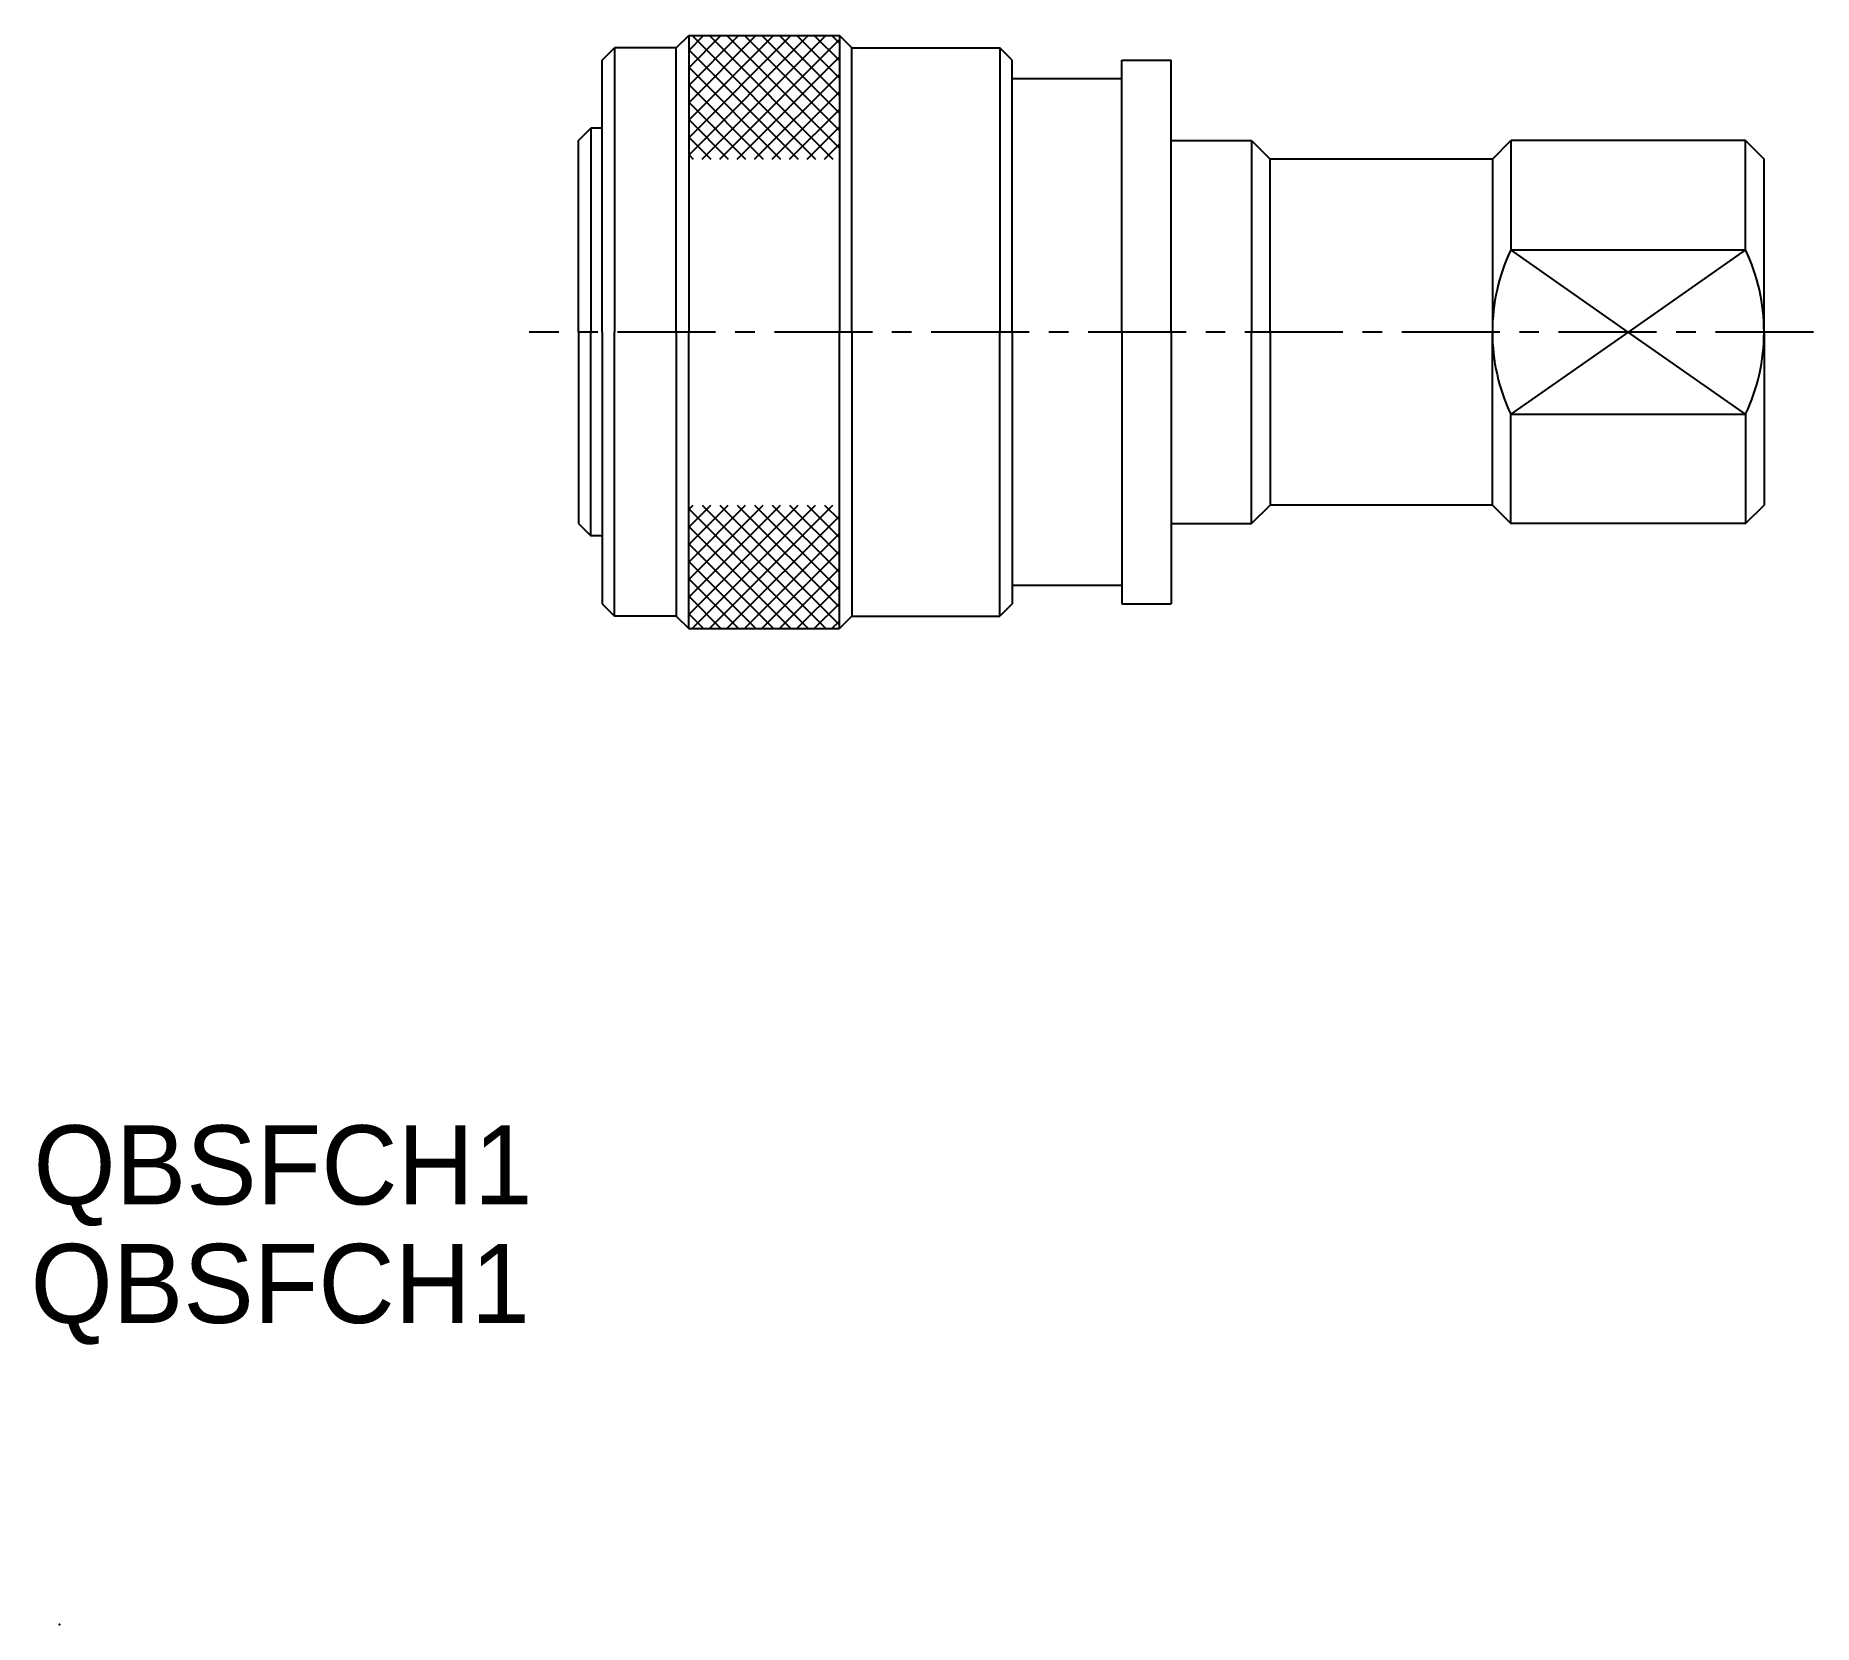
# Model space of a CAD drawing. Extents: x -75.2 to -3.2, y -52.5 to 11.8.
import ezdxf

# ---------------------------------------------------------------- set-up
doc = ezdxf.new("R2010")
doc.units = 0
doc.header["$LTSCALE"] = 0.125
doc.header["$PDSIZE"] = 1
doc.linetypes.add('CENTER', pattern=[50.8, 31.75, -6.35, 6.35, -6.35])
doc.layers.get('0').update_dxf_attribs({"linetype": 'CONTINUOUS'})
doc.layers.add('CENTER', color=1, linetype='CENTER')

msp = doc.modelspace()

# ---------------------------------------------------------------- linework, layer by layer
at = {"color": 7, "linetype": 'CONTINUOUS'}
for p, q in [((-49.28, 11.301), (-48.78, 11.801)), ((-48.78, 11.801), (-42.68, 11.801)), ((-48.78, 11.801), (-48.78, -0.199)), ((-42.18, 11.301), (-42.68, 11.801)), ((-42.68, 11.801), (-42.68, -0.199)), ((-52.28, 10.801), (-51.78, 11.301)), ((-52.28, -0.199), (-52.28, 10.801)), ((-49.28, 11.301), (-51.78, 11.301)), ((-51.78, 11.301), (-51.78, -0.199)), ((-49.28, -0.199), (-49.28, 11.301)), ((-42.18, 11.301), (-36.18, 11.301)), ((-42.18, -0.199), (-42.18, 11.301)), ((-35.68, 10.801), (-36.18, 11.301)), ((-36.18, 11.301), (-36.18, -0.199)), ((-35.68, -0.199), (-35.68, 10.801)), ((-31.242, 10.801), (-29.242, 10.801)), ((-31.242, -0.199), (-31.242, 10.801)), ((-29.242, -0.199), (-29.242, 10.801)), ((-31.242, 10.051), (-35.68, 10.051)), ((-53.242, 7.551), (-52.742, 8.051)), ((-52.28, 8.051), (-52.742, 8.051)), ((-52.742, 8.051), (-52.742, -0.199)), ((-53.242, -0.199), (-53.242, 7.551)), ((-29.242, 7.551), (-25.992, 7.551)), ((-25.992, 7.551), (-25.242, 6.801)), ((-25.992, 7.551), (-25.992, -0.199)), ((-16.242, 6.801), (-15.492, 7.551)), ((-5.992, 7.551), (-15.492, 7.551)), ((-15.492, 7.551), (-15.492, 3.127)), ((-5.992, 7.551), (-5.242, 6.801)), ((-5.992, 3.127), (-5.992, 7.551)), ((-16.242, 6.801), (-25.242, 6.801)), ((-25.242, -0.199), (-25.242, 6.801)), ((-16.242, 6.801), (-16.242, -0.199)), ((-5.242, -0.199), (-5.242, 6.801)), ((-15.492, 3.127), (-5.992, 3.127)), ((-53.242, -0.199), (-53.242, -7.949)), ((-52.742, -8.449), (-52.742, -0.199)), ((-52.28, -0.199), (-52.28, -11.199)), ((-51.78, -11.699), (-51.78, -0.199)), ((-49.28, -0.199), (-49.28, -11.699)), ((-48.78, -12.199), (-48.78, -0.199)), ((-42.68, -12.199), (-42.68, -0.199)), ((-42.18, -0.199), (-42.18, -11.699)), ((-36.18, -11.699), (-36.18, -0.199)), ((-35.68, -0.199), (-35.68, -11.199)), ((-31.242, -0.199), (-31.242, -11.199)), ((-29.242, -0.199), (-29.242, -11.199)), ((-25.992, -7.949), (-25.992, -0.199)), ((-25.242, -0.199), (-25.242, -7.199)), ((-16.242, -7.199), (-16.242, -0.199)), ((-5.242, -0.199), (-5.242, -7.199)), ((-15.492, -3.525), (-5.992, -3.525)), ((-15.492, -7.949), (-15.492, -3.525)), ((-5.992, -3.525), (-5.992, -7.949)), ((-25.992, -7.949), (-25.242, -7.199)), ((-16.242, -7.199), (-25.242, -7.199)), ((-16.242, -7.199), (-15.492, -7.949)), ((-5.992, -7.949), (-5.242, -7.199)), ((-53.242, -7.949), (-52.742, -8.449)), ((-52.28, -8.449), (-52.742, -8.449)), ((-29.242, -7.949), (-25.992, -7.949)), ((-5.992, -7.949), (-15.492, -7.949)), ((-31.242, -10.449), (-35.68, -10.449)), ((-52.28, -11.199), (-51.78, -11.699)), ((-35.68, -11.199), (-36.18, -11.699)), ((-31.242, -11.199), (-29.242, -11.199)), ((-49.28, -11.699), (-51.78, -11.699)), ((-49.28, -11.699), (-48.78, -12.199)), ((-48.78, -12.199), (-42.68, -12.199)), ((-42.18, -11.699), (-42.68, -12.199)), ((-42.18, -11.699), (-36.18, -11.699))]:
    msp.add_line(p, q, dxfattribs=at)
at = {"color": 3, "linetype": 'CONTINUOUS'}
for p, q in [((-48.78, 6.958), (-43.937, 11.801)), ((-48.78, 7.665), (-44.644, 11.801)), ((-48.78, 8.372), (-45.351, 11.801)), ((-48.78, 9.08), (-46.058, 11.801)), ((-48.78, 9.787), (-46.766, 11.801)), ((-48.78, 10.494), (-47.473, 11.801)), ((-48.78, 11.201), (-48.18, 11.801)), ((-48.644, 11.801), (-43.644, 6.801)), ((-48.23, 6.801), (-43.23, 11.801)), ((-47.937, 11.801), (-42.937, 6.801)), ((-47.523, 6.801), (-42.68, 11.644)), ((-47.23, 11.801), (-42.68, 7.251)), ((-46.523, 11.801), (-42.68, 7.958)), ((-45.816, 11.801), (-42.68, 8.665)), ((-45.109, 11.801), (-42.68, 9.372)), ((-44.402, 11.801), (-42.68, 10.08)), ((-43.694, 11.801), (-42.68, 10.787)), ((-42.987, 11.801), (-42.68, 11.494)), ((-48.78, 11.23), (-44.351, 6.801)), ((-46.816, 6.801), (-42.68, 10.937)), ((-48.78, 10.523), (-45.058, 6.801)), ((-46.109, 6.801), (-42.68, 10.23)), ((-48.78, 9.816), (-45.766, 6.801)), ((-45.402, 6.801), (-42.68, 9.523)), ((-48.78, 9.108), (-46.473, 6.801)), ((-44.694, 6.801), (-42.68, 8.816)), ((-48.78, 8.401), (-47.18, 6.801)), ((-43.987, 6.801), (-42.68, 8.108)), ((-48.78, 7.694), (-47.887, 6.801)), ((-43.28, 6.801), (-42.68, 7.401)), ((-48.78, 6.987), (-48.594, 6.801)), ((-10.742, -0.199), (-15.492, 3.127)), ((-5.992, 3.127), (-10.742, -0.199)), ((-10.742, -0.199), (-15.492, -3.525)), ((-5.992, -3.525), (-10.742, -0.199)), ((-48.78, -11.628), (-44.351, -7.199)), ((-48.78, -10.92), (-45.058, -7.199)), ((-48.78, -10.213), (-45.766, -7.199)), ((-48.78, -9.506), (-46.473, -7.199)), ((-48.78, -8.799), (-47.18, -7.199)), ((-48.78, -8.092), (-47.887, -7.199)), ((-48.78, -7.385), (-48.594, -7.199)), ((-48.78, -7.356), (-43.937, -12.199)), ((-48.644, -12.199), (-43.644, -7.199)), ((-48.23, -7.199), (-43.23, -12.199)), ((-47.937, -12.199), (-42.937, -7.199)), ((-47.523, -7.199), (-42.68, -12.042)), ((-47.23, -12.199), (-42.68, -7.649)), ((-46.816, -7.199), (-42.68, -11.335)), ((-46.109, -7.199), (-42.68, -10.628)), ((-45.402, -7.199), (-42.68, -9.92)), ((-44.694, -7.199), (-42.68, -9.213)), ((-43.987, -7.199), (-42.68, -8.506)), ((-43.28, -7.199), (-42.68, -7.799)), ((-48.78, -8.063), (-44.644, -12.199)), ((-46.523, -12.199), (-42.68, -8.356)), ((-48.78, -8.77), (-45.351, -12.199)), ((-45.816, -12.199), (-42.68, -9.063)), ((-48.78, -9.477), (-46.058, -12.199)), ((-45.109, -12.199), (-42.68, -9.77)), ((-48.78, -10.184), (-46.766, -12.199)), ((-44.402, -12.199), (-42.68, -10.477)), ((-48.78, -10.892), (-47.473, -12.199)), ((-43.694, -12.199), (-42.68, -11.184)), ((-48.78, -11.599), (-48.18, -12.199)), ((-42.987, -12.199), (-42.68, -11.892))]:
    msp.add_line(p, q, dxfattribs=at)
at = {"color": 7, "linetype": 'CONTINUOUS'}
for centre, start, end in [((-8.492, -0.199), 154.58538, 180), ((-12.992, -0.199), 0, 25.41462), ((-8.492, -0.199), 180, 205.41462), ((-12.992, -0.199), 334.58538, 360)]:
    msp.add_arc(centre, 7.75, start, end, dxfattribs=at)
at = {"color": 5, "linetype": 'CONTINUOUS'}
msp.add_point((-74.25, -52.5), dxfattribs=at)
at = {"layer": 'CENTER', "color": 1, "linetype": 'CENTER'}
msp.add_line((-3.242, -0.199), (-55.242, -0.199), dxfattribs=at)

# ---------------------------------------------------------------- texts
at = {"color": 7, "linetype": 'CONTINUOUS'}
for p in [(-75.308, -35.501), (-75.425, -40.301)]:
    msp.add_text('QBSFCH1', height=3.2, dxfattribs=at).set_placement(p)

doc.saveas('drawing.dxf')
